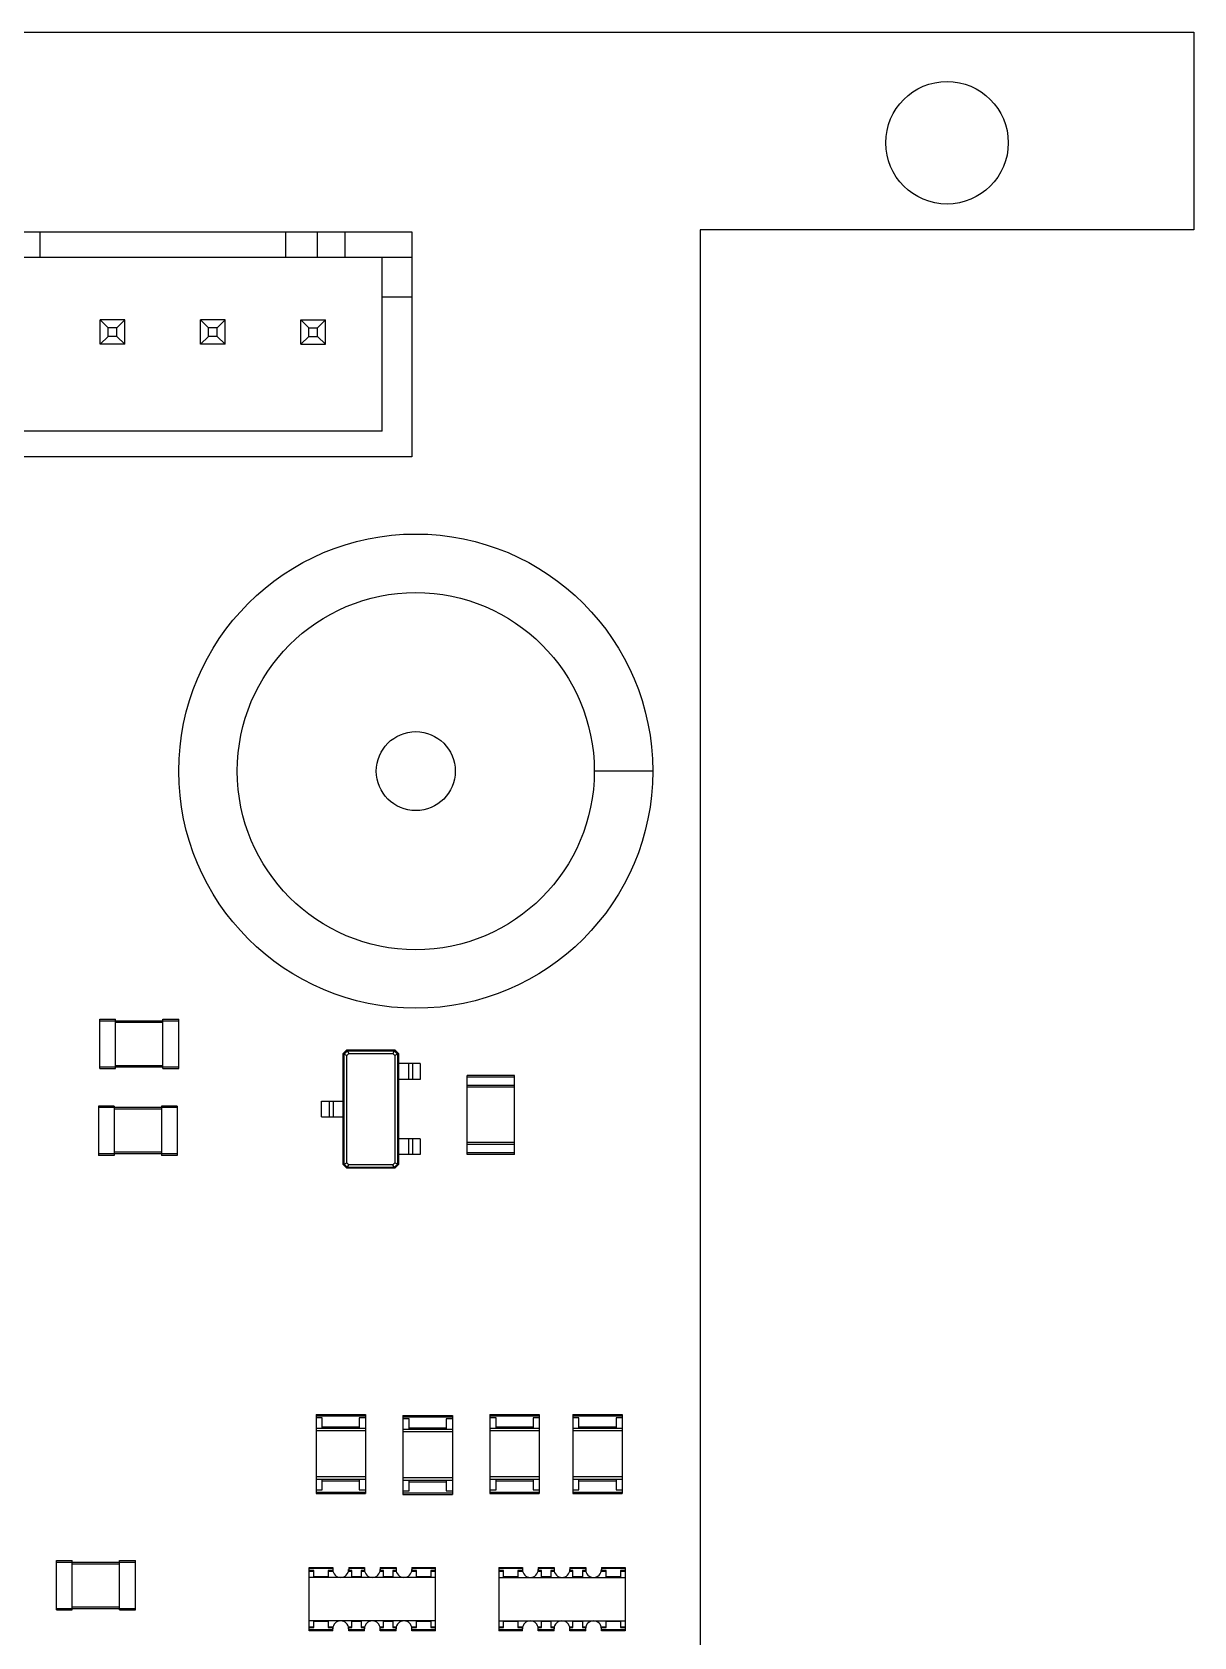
# Paper-space layout '_Front' of a CAD drawing. Header units: millimetres. Extents: x 113.8 to 173.8, y -128.2 to -58.2.
# Drawn here: x 144.35 to 173.76, y -98.81 to -58.2 of the extents above; entities that cross this region are included whole.
import ezdxf

# ---------------------------------------------------------------- set-up
doc = ezdxf.new("R2010")
doc.units = ezdxf.units.MM

psp = doc.layouts.new('_Front')

# ---------------------------------------------------------------- linework, layer by layer
at = {"color": 7, "linetype": 'Continuous', "lineweight": 25}
for p, q in [((113.763, -58.2), (173.762, -58.2)), ((173.762, -58.2), (173.762, -63.2)), ((141.343, -63.25), (153.963, -63.25)), ((144.542, -63.25), (144.542, -63.9)), ((150.762, -63.25), (150.762, -63.9)), ((151.562, -63.25), (151.562, -63.9)), ((152.262, -63.25), (152.262, -63.9)), ((153.963, -63.25), (153.963, -68.95)), ((161.262, -63.2), (161.262, -123.2)), ((173.762, -63.2), (161.262, -63.2)), ((153.963, -63.9), (141.343, -63.9)), ((153.213, -68.3), (153.213, -63.9)), ((153.213, -64.9), (153.963, -64.9)), ((146.072, -66.1), (146.072, -65.48)), ((146.273, -65.68), (146.072, -65.48)), ((146.692, -65.48), (146.072, -65.48)), ((146.273, -65.9), (146.273, -65.68)), ((146.493, -65.68), (146.273, -65.68)), ((146.493, -65.68), (146.692, -65.48)), ((146.493, -65.9), (146.493, -65.68)), ((146.692, -66.1), (146.692, -65.48)), ((148.812, -65.68), (148.613, -65.48)), ((149.232, -65.48), (148.613, -65.48)), ((148.613, -66.1), (148.613, -65.48)), ((149.032, -65.68), (148.812, -65.68)), ((148.812, -65.9), (148.812, -65.68)), ((149.032, -65.68), (149.232, -65.48)), ((149.032, -65.9), (149.032, -65.68)), ((149.232, -66.1), (149.232, -65.48)), ((151.153, -66.1), (151.153, -65.48)), ((151.352, -65.68), (151.153, -65.48)), ((151.153, -65.48), (151.773, -65.48)), ((151.352, -65.9), (151.352, -65.68)), ((151.352, -65.68), (151.572, -65.68)), ((151.572, -65.68), (151.773, -65.48)), ((151.572, -65.9), (151.572, -65.68)), ((151.773, -66.1), (151.773, -65.48)), ((146.273, -65.9), (146.072, -66.1)), ((146.692, -66.1), (146.072, -66.1)), ((146.493, -65.9), (146.273, -65.9)), ((146.493, -65.9), (146.692, -66.1)), ((148.812, -65.9), (148.613, -66.1)), ((149.232, -66.1), (148.613, -66.1)), ((149.032, -65.9), (148.812, -65.9)), ((149.032, -65.9), (149.232, -66.1)), ((151.352, -65.9), (151.153, -66.1)), ((151.153, -66.1), (151.773, -66.1)), ((151.352, -65.9), (151.572, -65.9)), ((151.572, -65.9), (151.773, -66.1)), ((153.213, -68.3), (142.093, -68.3)), ((153.963, -68.95), (141.343, -68.95)), ((160.062, -76.9), (158.581, -76.9)), ((146.062, -84.425), (146.062, -83.175)), ((146.062, -83.175), (146.463, -83.175)), ((146.062, -83.215), (148.062, -83.215)), ((146.463, -84.425), (146.463, -83.175)), ((147.662, -84.425), (147.662, -83.175)), ((147.662, -83.175), (148.062, -83.175)), ((148.062, -84.425), (148.062, -83.175)), ((146.463, -83.255), (147.662, -83.255)), ((152.225, -84.045), (152.32, -83.95)), ((152.225, -84.045), (152.317, -84.091)), ((152.225, -86.855), (152.225, -84.045)), ((152.25, -84.058), (152.333, -83.975)), ((152.317, -84.091), (152.366, -84.042)), ((152.32, -83.95), (152.366, -84.042)), ((152.32, -83.95), (153.53, -83.95)), ((152.333, -83.975), (153.518, -83.975)), ((152.366, -84.042), (153.484, -84.042)), ((153.53, -83.95), (153.484, -84.042)), ((153.484, -84.042), (153.533, -84.091)), ((153.518, -83.975), (153.6, -84.058)), ((153.53, -83.95), (153.625, -84.045)), ((153.625, -84.045), (153.533, -84.091)), ((153.625, -84.045), (153.625, -86.855)), ((146.062, -84.385), (148.062, -84.385)), ((146.062, -84.425), (146.463, -84.425)), ((146.463, -84.345), (147.662, -84.345)), ((147.662, -84.425), (148.062, -84.425)), ((152.25, -86.843), (152.25, -84.058)), ((152.317, -86.809), (152.317, -84.091)), ((153.533, -84.091), (153.533, -86.809)), ((153.6, -84.058), (153.6, -86.843)), ((154.175, -84.3), (153.6, -84.3)), ((153.875, -84.3), (153.875, -84.7)), ((153.975, -84.3), (153.975, -84.7)), ((154.175, -84.3), (154.175, -84.7)), ((154.175, -84.7), (153.6, -84.7)), ((155.363, -86.6), (155.363, -84.6)), ((156.562, -84.6), (155.363, -84.6)), ((156.562, -84.645), (155.363, -84.645)), ((156.562, -84.855), (155.363, -84.855)), ((156.562, -86.6), (156.562, -84.6)), ((151.675, -85.25), (152.25, -85.25)), ((151.675, -85.65), (151.675, -85.25)), ((151.875, -85.65), (151.875, -85.25)), ((151.975, -85.65), (151.975, -85.25)), ((156.562, -84.9), (155.363, -84.9)), ((146.425, -85.375), (146.025, -85.375)), ((146.025, -85.375), (146.025, -86.625)), ((148.025, -85.415), (146.025, -85.415)), ((146.425, -85.375), (146.425, -86.625)), ((147.625, -85.455), (146.425, -85.455)), ((147.625, -85.375), (147.625, -86.625)), ((148.025, -85.375), (147.625, -85.375)), ((148.025, -85.375), (148.025, -86.625)), ((151.675, -85.65), (152.25, -85.65)), ((154.175, -86.2), (153.6, -86.2)), ((153.875, -86.2), (153.875, -86.6)), ((153.975, -86.2), (153.975, -86.6)), ((154.175, -86.2), (154.175, -86.6)), ((156.562, -86.3), (155.363, -86.3)), ((156.562, -86.345), (155.363, -86.345)), ((148.025, -86.585), (146.025, -86.585)), ((146.425, -86.625), (146.025, -86.625)), ((147.625, -86.545), (146.425, -86.545)), ((148.025, -86.625), (147.625, -86.625)), ((152.225, -86.855), (152.317, -86.809)), ((152.32, -86.95), (152.225, -86.855)), ((152.333, -86.925), (152.25, -86.843)), ((152.366, -86.858), (152.317, -86.809)), ((152.32, -86.95), (152.366, -86.858)), ((153.484, -86.858), (152.366, -86.858)), ((153.533, -86.809), (153.484, -86.858)), ((153.53, -86.95), (153.484, -86.858)), ((153.6, -86.843), (153.518, -86.925)), ((153.625, -86.855), (153.53, -86.95)), ((153.625, -86.855), (153.533, -86.809)), ((154.175, -86.6), (153.6, -86.6)), ((156.562, -86.555), (155.363, -86.555)), ((156.562, -86.6), (155.363, -86.6)), ((153.53, -86.95), (152.32, -86.95)), ((153.518, -86.925), (152.333, -86.925)), ((151.537, -93.175), (152.787, -93.175)), ((151.537, -93.175), (151.537, -95.175)), ((151.537, -93.21), (152.787, -93.21)), ((151.694, -93.263), (151.537, -93.263)), ((151.694, -93.525), (151.694, -93.263)), ((152.631, -93.263), (152.631, -93.525)), ((152.787, -93.263), (152.631, -93.263)), ((152.787, -93.175), (152.787, -95.175)), ((153.738, -93.2), (154.988, -93.2)), ((153.738, -93.2), (153.738, -95.2)), ((153.738, -93.235), (154.988, -93.235)), ((153.894, -93.287), (153.738, -93.287)), ((153.894, -93.55), (153.894, -93.287)), ((154.831, -93.287), (154.831, -93.55)), ((154.988, -93.287), (154.831, -93.287)), ((154.988, -93.2), (154.988, -95.2)), ((155.938, -93.175), (157.188, -93.175)), ((155.938, -93.175), (155.938, -95.175)), ((155.938, -93.21), (157.188, -93.21)), ((156.094, -93.263), (155.938, -93.263)), ((156.094, -93.525), (156.094, -93.263)), ((157.188, -93.263), (157.031, -93.263)), ((157.031, -93.263), (157.031, -93.525)), ((157.188, -93.175), (157.188, -95.175)), ((158.037, -93.175), (159.287, -93.175)), ((158.037, -93.175), (158.037, -95.175)), ((158.037, -93.21), (159.287, -93.21)), ((158.194, -93.263), (158.037, -93.263)), ((158.194, -93.525), (158.194, -93.263)), ((159.131, -93.263), (159.131, -93.525)), ((159.287, -93.263), (159.131, -93.263)), ((159.287, -93.175), (159.287, -95.175)), ((151.537, -93.525), (152.787, -93.525)), ((152.787, -93.59), (151.537, -93.59)), ((151.694, -93.49), (152.631, -93.49)), ((153.738, -93.55), (154.988, -93.55)), ((154.988, -93.615), (153.738, -93.615)), ((153.894, -93.515), (154.831, -93.515)), ((155.938, -93.525), (157.188, -93.525)), ((157.188, -93.59), (155.938, -93.59)), ((156.094, -93.49), (157.031, -93.49)), ((158.037, -93.525), (159.287, -93.525)), ((159.287, -93.59), (158.037, -93.59)), ((158.194, -93.49), (159.131, -93.49)), ((152.787, -94.76), (151.537, -94.76)), ((152.787, -94.825), (151.537, -94.825)), ((151.694, -95.088), (151.694, -94.825)), ((151.694, -94.86), (152.631, -94.86)), ((152.631, -94.825), (152.631, -95.088)), ((154.988, -94.785), (153.738, -94.785)), ((154.988, -94.85), (153.738, -94.85)), ((153.894, -95.112), (153.894, -94.85)), ((153.894, -94.885), (154.831, -94.885)), ((154.831, -94.85), (154.831, -95.112)), ((157.188, -94.76), (155.938, -94.76)), ((157.188, -94.825), (155.938, -94.825)), ((156.094, -95.088), (156.094, -94.825)), ((156.094, -94.86), (157.031, -94.86)), ((157.031, -94.825), (157.031, -95.088)), ((159.287, -94.76), (158.037, -94.76)), ((159.287, -94.825), (158.037, -94.825)), ((158.194, -95.088), (158.194, -94.825)), ((158.194, -94.86), (159.131, -94.86)), ((159.131, -94.825), (159.131, -95.088)), ((151.537, -95.088), (151.694, -95.088)), ((151.537, -95.14), (152.787, -95.14)), ((151.537, -95.175), (152.787, -95.175)), ((152.631, -95.088), (152.787, -95.088)), ((153.738, -95.112), (153.894, -95.112)), ((153.738, -95.165), (154.988, -95.165)), ((153.738, -95.2), (154.988, -95.2)), ((154.831, -95.112), (154.988, -95.112)), ((155.938, -95.088), (156.094, -95.088)), ((155.938, -95.14), (157.188, -95.14)), ((155.938, -95.175), (157.188, -95.175)), ((157.031, -95.088), (157.188, -95.088)), ((158.037, -95.088), (158.194, -95.088)), ((158.037, -95.14), (159.287, -95.14)), ((158.037, -95.175), (159.287, -95.175)), ((159.131, -95.088), (159.287, -95.088)), ((144.963, -98.125), (144.963, -96.875)), ((144.963, -96.875), (145.363, -96.875)), ((144.963, -96.915), (146.963, -96.915)), ((145.363, -98.125), (145.363, -96.875)), ((145.363, -96.955), (146.562, -96.955)), ((146.562, -98.125), (146.562, -96.875)), ((146.562, -96.875), (146.963, -96.875)), ((146.963, -98.125), (146.963, -96.875)), ((151.363, -97.05), (151.963, -97.05)), ((151.363, -98.65), (151.363, -97.05)), ((151.363, -97.07), (151.963, -97.07)), ((151.482, -97.13), (151.363, -97.13)), ((151.482, -97.15), (151.363, -97.15)), ((154.562, -97.3), (151.363, -97.3)), ((151.482, -97.3), (151.482, -97.13)), ((151.482, -97.28), (151.843, -97.28)), ((151.963, -97.13), (151.843, -97.13)), ((151.843, -97.13), (151.843, -97.3)), ((151.963, -97.15), (151.843, -97.15)), ((151.963, -97.05), (151.963, -97.15)), ((152.363, -97.05), (152.762, -97.05)), ((152.363, -97.05), (152.363, -97.15)), ((152.363, -97.07), (152.762, -97.07)), ((152.442, -97.13), (152.363, -97.13)), ((152.442, -97.15), (152.363, -97.15)), ((152.442, -97.3), (152.442, -97.13)), ((152.442, -97.28), (152.683, -97.28)), ((152.762, -97.13), (152.683, -97.13)), ((152.683, -97.13), (152.683, -97.3)), ((152.762, -97.15), (152.683, -97.15)), ((152.762, -97.05), (152.762, -97.15)), ((153.162, -97.05), (153.162, -97.15)), ((153.162, -97.05), (153.562, -97.05)), ((153.162, -97.07), (153.562, -97.07)), ((153.243, -97.13), (153.162, -97.13)), ((153.243, -97.15), (153.162, -97.15)), ((153.243, -97.3), (153.243, -97.13)), ((153.243, -97.28), (153.482, -97.28)), ((153.562, -97.13), (153.482, -97.13)), ((153.482, -97.13), (153.482, -97.3)), ((153.562, -97.15), (153.482, -97.15)), ((153.562, -97.05), (153.562, -97.15)), ((153.963, -97.05), (154.562, -97.05)), ((153.963, -97.05), (153.963, -97.15)), ((153.963, -97.07), (154.562, -97.07)), ((154.083, -97.13), (153.963, -97.13)), ((154.083, -97.15), (153.963, -97.15)), ((154.083, -97.3), (154.083, -97.13)), ((154.083, -97.28), (154.442, -97.28)), ((154.562, -97.13), (154.442, -97.13)), ((154.442, -97.13), (154.442, -97.3)), ((154.562, -97.15), (154.442, -97.15)), ((154.562, -98.65), (154.562, -97.05)), ((156.162, -97.05), (156.162, -98.65)), ((156.162, -97.05), (156.762, -97.05)), ((156.162, -97.07), (156.762, -97.07)), ((156.282, -97.13), (156.162, -97.13)), ((156.282, -97.15), (156.162, -97.15)), ((156.162, -97.3), (159.363, -97.3)), ((156.282, -97.3), (156.282, -97.13)), ((156.282, -97.28), (156.643, -97.28)), ((156.762, -97.13), (156.643, -97.13)), ((156.643, -97.13), (156.643, -97.3)), ((156.762, -97.15), (156.643, -97.15)), ((156.762, -97.05), (156.762, -97.15)), ((157.162, -97.05), (157.162, -97.15)), ((157.162, -97.05), (157.562, -97.05)), ((157.162, -97.07), (157.562, -97.07)), ((157.243, -97.13), (157.162, -97.13)), ((157.243, -97.15), (157.162, -97.15)), ((157.243, -97.3), (157.243, -97.13)), ((157.243, -97.28), (157.482, -97.28)), ((157.562, -97.13), (157.482, -97.13)), ((157.482, -97.13), (157.482, -97.3)), ((157.562, -97.15), (157.482, -97.15)), ((157.562, -97.05), (157.562, -97.15)), ((157.963, -97.05), (158.363, -97.05)), ((157.963, -97.05), (157.963, -97.15)), ((157.963, -97.07), (158.363, -97.07)), ((158.042, -97.13), (157.963, -97.13)), ((158.042, -97.15), (157.963, -97.15)), ((158.042, -97.3), (158.042, -97.13)), ((158.042, -97.28), (158.282, -97.28)), ((158.282, -97.13), (158.282, -97.3)), ((158.363, -97.13), (158.282, -97.13)), ((158.363, -97.15), (158.282, -97.15)), ((158.363, -97.05), (158.363, -97.15)), ((158.762, -97.05), (158.762, -97.15)), ((158.762, -97.05), (159.363, -97.05)), ((158.762, -97.07), (159.363, -97.07)), ((158.882, -97.13), (158.762, -97.13)), ((158.882, -97.15), (158.762, -97.15)), ((158.882, -97.3), (158.882, -97.13)), ((158.882, -97.28), (159.243, -97.28)), ((159.363, -97.13), (159.243, -97.13)), ((159.243, -97.13), (159.243, -97.3)), ((159.363, -97.15), (159.243, -97.15)), ((159.363, -97.05), (159.363, -98.65)), ((144.963, -98.085), (146.963, -98.085)), ((144.963, -98.125), (145.363, -98.125)), ((145.363, -98.045), (146.562, -98.045)), ((146.562, -98.125), (146.963, -98.125)), ((154.562, -98.4), (151.363, -98.4)), ((151.363, -98.55), (151.482, -98.55)), ((151.363, -98.57), (151.482, -98.57)), ((151.963, -98.63), (151.363, -98.63)), ((151.963, -98.65), (151.363, -98.65)), ((151.482, -98.57), (151.482, -98.4)), ((151.843, -98.42), (151.482, -98.42)), ((151.843, -98.4), (151.843, -98.57)), ((151.843, -98.55), (151.963, -98.55)), ((151.843, -98.57), (151.963, -98.57)), ((151.963, -98.65), (151.963, -98.55)), ((152.363, -98.55), (152.442, -98.55)), ((152.363, -98.65), (152.363, -98.55)), ((152.363, -98.57), (152.442, -98.57)), ((152.762, -98.63), (152.363, -98.63)), ((152.762, -98.65), (152.363, -98.65)), ((152.442, -98.57), (152.442, -98.4)), ((152.683, -98.42), (152.442, -98.42)), ((152.683, -98.4), (152.683, -98.57)), ((152.683, -98.55), (152.762, -98.55)), ((152.683, -98.57), (152.762, -98.57)), ((152.762, -98.65), (152.762, -98.55)), ((153.162, -98.55), (153.243, -98.55)), ((153.162, -98.65), (153.162, -98.55)), ((153.162, -98.57), (153.243, -98.57)), ((153.562, -98.63), (153.162, -98.63)), ((153.562, -98.65), (153.162, -98.65)), ((153.243, -98.57), (153.243, -98.4)), ((153.482, -98.42), (153.243, -98.42)), ((153.482, -98.4), (153.482, -98.57)), ((153.482, -98.55), (153.562, -98.55)), ((153.482, -98.57), (153.562, -98.57)), ((153.562, -98.65), (153.562, -98.55)), ((153.963, -98.55), (154.083, -98.55)), ((153.963, -98.65), (153.963, -98.55)), ((153.963, -98.57), (154.083, -98.57)), ((154.562, -98.63), (153.963, -98.63)), ((154.562, -98.65), (153.963, -98.65)), ((154.083, -98.57), (154.083, -98.4)), ((154.442, -98.42), (154.083, -98.42)), ((154.442, -98.4), (154.442, -98.57)), ((154.442, -98.55), (154.562, -98.55)), ((154.442, -98.57), (154.562, -98.57)), ((156.162, -98.4), (159.363, -98.4)), ((156.162, -98.55), (156.282, -98.55)), ((156.162, -98.57), (156.282, -98.57)), ((156.762, -98.63), (156.162, -98.63)), ((156.762, -98.65), (156.162, -98.65)), ((156.282, -98.57), (156.282, -98.4)), ((156.643, -98.42), (156.282, -98.42)), ((156.643, -98.4), (156.643, -98.57)), ((156.643, -98.55), (156.762, -98.55)), ((156.643, -98.57), (156.762, -98.57)), ((156.762, -98.65), (156.762, -98.55)), ((157.162, -98.65), (157.162, -98.55)), ((157.162, -98.55), (157.243, -98.55)), ((157.162, -98.57), (157.243, -98.57)), ((157.562, -98.63), (157.162, -98.63)), ((157.562, -98.65), (157.162, -98.65)), ((157.243, -98.57), (157.243, -98.4)), ((157.482, -98.42), (157.243, -98.42)), ((157.482, -98.4), (157.482, -98.57)), ((157.482, -98.55), (157.562, -98.55)), ((157.482, -98.57), (157.562, -98.57)), ((157.562, -98.65), (157.562, -98.55)), ((157.963, -98.65), (157.963, -98.55)), ((157.963, -98.55), (158.042, -98.55)), ((157.963, -98.57), (158.042, -98.57)), ((158.363, -98.63), (157.963, -98.63)), ((158.363, -98.65), (157.963, -98.65)), ((158.042, -98.57), (158.042, -98.4)), ((158.282, -98.42), (158.042, -98.42)), ((158.282, -98.4), (158.282, -98.57)), ((158.282, -98.55), (158.363, -98.55)), ((158.282, -98.57), (158.363, -98.57)), ((158.363, -98.65), (158.363, -98.55)), ((158.762, -98.65), (158.762, -98.55)), ((158.762, -98.55), (158.882, -98.55)), ((158.762, -98.57), (158.882, -98.57)), ((159.363, -98.63), (158.762, -98.63)), ((159.363, -98.65), (158.762, -98.65)), ((158.882, -98.57), (158.882, -98.4)), ((159.243, -98.42), (158.882, -98.42)), ((159.243, -98.4), (159.243, -98.57)), ((159.243, -98.55), (159.363, -98.55)), ((159.243, -98.57), (159.363, -98.57))]:
    psp.add_line(p, q, dxfattribs=at)
for centre, radius in [((167.512, -61), 1.55), ((154.062, -76.9), 6), ((154.062, -76.9), 4.519), ((154.062, -76.9), 1)]:
    psp.add_circle(centre, radius, dxfattribs=at)
for centre, start, end in [((152.162, -97.1), 180, 0), ((152.963, -97.1), 180, 0), ((153.762, -97.1), 180, 0), ((156.963, -97.1), 180, 360), ((157.762, -97.1), 180, 0), ((158.562, -97.1), 180, 0), ((152.162, -98.6), 0, 180), ((152.963, -98.6), 360, 180), ((153.762, -98.6), 0, 180), ((156.963, -98.6), 0, 180), ((157.762, -98.6), 360, 180), ((158.562, -98.6), 360, 180)]:
    psp.add_arc(centre, 0.2, start, end, dxfattribs=at)

doc.saveas('drawing.dxf')
